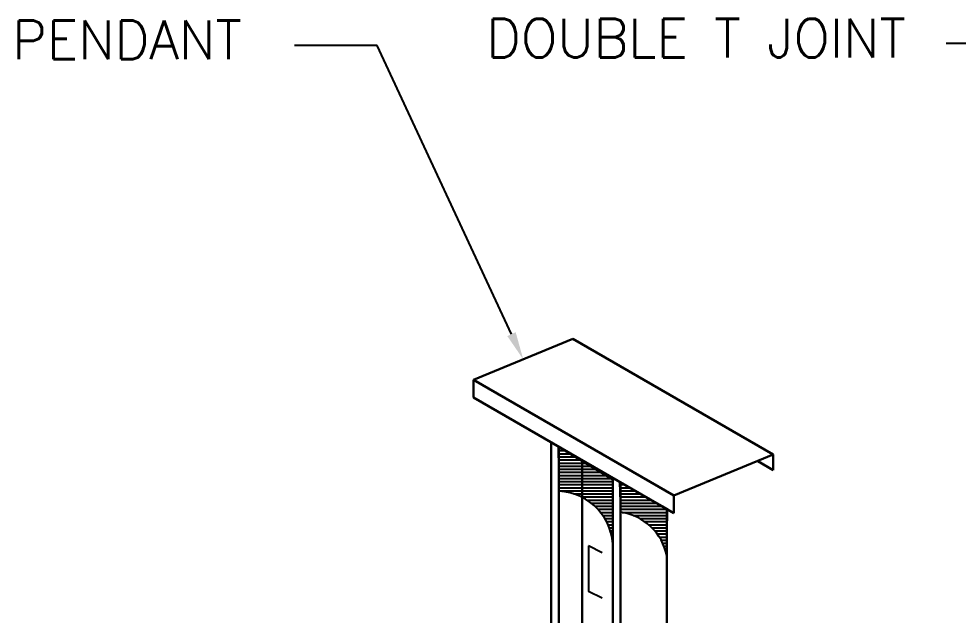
# Model space of a CAD drawing. Extents: x -508 to 92, y -98 to -31.
# Drawn here: x -93.607 to -89.768, y -64.718 to -62.283 of the extents above; entities that cross this region are included whole.
import ezdxf
from ezdxf.enums import TextEntityAlignment as Align

# ---------------------------------------------------------------- set-up
doc = ezdxf.new("R2010")
doc.units = 0
doc.header["$MEASUREMENT"] = 0
doc.layers.get('0').update_dxf_attribs({"linetype": 'CONTINUOUS', "lineweight": 30})
doc.layers.add('CONSTRUCTION', color=3, linetype='CONTINUOUS')
doc.styles.add('S', font='ROMANS')

# ---------------------------------------------------------------- blocks, each defined once
blk = doc.blocks.new('*X22')
at = {"color": 0}
for p, q in [((61.0496, 22.88), (61.056, 22.88)), ((61.0499, 22.86), (61.0891, 22.86)), ((61.0502, 22.84), (61.1222, 22.84)), ((61.0505, 22.82), (61.1553, 22.82)), ((61.0508, 22.8), (61.1884, 22.8)), ((61.0511, 22.78), (61.2216, 22.78)), ((61.0514, 22.76), (61.2547, 22.76)), ((61.0517, 22.74), (61.2878, 22.74)), ((61.0521, 22.72), (61.3209, 22.72)), ((61.0524, 22.7), (61.354, 22.7)), ((61.0527, 22.68), (61.3871, 22.68)), ((61.053, 22.66), (61.4032, 22.66)), ((61.0533, 22.64), (61.4032, 22.64)), ((61.0536, 22.62), (61.4033, 22.62)), ((61.0539, 22.6), (61.4033, 22.6)), ((61.1513, 22.58), (61.4034, 22.58)), ((61.2, 22.56), (61.4034, 22.56)), ((61.2352, 22.54), (61.4034, 22.54)), ((61.2633, 22.52), (61.4035, 22.52)), ((61.2867, 22.5), (61.4035, 22.5)), ((61.3066, 22.48), (61.4035, 22.48)), ((61.3238, 22.46), (61.4036, 22.46)), ((61.3387, 22.44), (61.4036, 22.44)), ((61.3516, 22.42), (61.4036, 22.42)), ((61.3627, 22.4), (61.4037, 22.4)), ((61.3724, 22.38), (61.4037, 22.38)), ((61.3806, 22.36), (61.4037, 22.36)), ((61.3874, 22.34), (61.4038, 22.34)), ((61.393, 22.32), (61.4038, 22.32)), ((61.3975, 22.3), (61.4038, 22.3)), ((61.4007, 22.28), (61.4039, 22.28)), ((61.4029, 22.26), (61.4039, 22.26))]:
    blk.add_line(p, q, dxfattribs=at)
blk = doc.blocks.new('*X21')
at = {"color": 0}
for p, q in [((61.4476, 22.64), (61.476, 22.64)), ((61.4483, 22.62), (61.5113, 22.62)), ((61.449, 22.6), (61.5467, 22.6)), ((61.4497, 22.58), (61.582, 22.58)), ((61.4504, 22.56), (61.6174, 22.56)), ((61.4512, 22.54), (61.6527, 22.54)), ((61.4519, 22.52), (61.688, 22.52)), ((61.4526, 22.5), (61.7234, 22.5)), ((61.4533, 22.48), (61.7568, 22.48)), ((61.4641, 22.46), (61.7566, 22.46)), ((61.5354, 22.44), (61.7565, 22.44)), ((61.5776, 22.42), (61.7563, 22.42)), ((61.6094, 22.4), (61.7561, 22.4)), ((61.6352, 22.38), (61.7559, 22.38)), ((61.6568, 22.36), (61.7557, 22.36)), ((61.6752, 22.34), (61.7555, 22.34)), ((61.6911, 22.32), (61.7553, 22.32)), ((61.7048, 22.3), (61.7551, 22.3)), ((61.7166, 22.28), (61.7549, 22.28)), ((61.7268, 22.26), (61.7547, 22.26)), ((61.7354, 22.24), (61.7545, 22.24)), ((61.7427, 22.22), (61.7543, 22.22)), ((61.7486, 22.2), (61.7541, 22.2)), ((61.7533, 22.18), (61.754, 22.18))]:
    blk.add_line(p, q, dxfattribs=at)

msp = doc.modelspace()

# ---------------------------------------------------------------- linework, layer by layer
for p, q in [((-91.7489, -63.757, -25.4489), (-91.3422, -63.5899, -25.4489)), ((-91.3422, -63.5899, -25.4489), (-90.5235, -64.0626, -25.4489)), ((-91.7489, -63.757, -25.4489), (-90.9302, -64.2296, -25.4489)), ((-91.7489, -63.757, -25.4489), (-91.7489, -63.8297, -25.4489)), ((-91.7489, -63.8297, -25.4489), (-90.9302, -64.3024, -25.4489)), ((-91.4309, -66.2967, -26.7093), (-91.4309, -64.0133, -26.7093)), ((-91.3994, -66.2805, -26.7093), (-91.3994, -64.0315, -26.7093)), ((-90.9302, -64.2296, -25.4489), (-90.5235, -64.0626, -25.4489)), ((-90.5235, -64.0626, -25.4489), (-90.5235, -64.1256, -25.4489)), ((-91.3049, -66.2319, -26.7093), (-91.3049, -64.086, -26.7093)), ((-90.5874, -64.0887, -25.4489), (-90.5235, -64.1256, -25.4489)), ((-91.1789, -66.1671, -26.7093), (-91.1789, -64.1588, -26.7093)), ((-91.1474, -66.1509, -26.7093), (-91.1474, -64.177, -26.7093)), ((-90.9302, -64.2296, -25.4489), (-90.9302, -64.3024, -25.4489)), ((-90.9583, -66.0536, -26.7093), (-90.9583, -64.2862, -26.7093))]:
    msp.add_line(p, q)
at = {"layer": 'CONSTRUCTION'}
for p, q in [((-89.5377, -62.3837, 0.5349), (-89.8165, -62.3837, 0.5349)), ((-92.1429, -62.3911, 0.5349), (-92.4797, -62.3911, 0.5349)), ((-91.5934, -63.5706, 0.5349), (-92.1429, -62.3911, 0.5349)), ((-91.4022, -64.0314, 0.5349), (-91.3994, -64.2116, -26.7093)), ((-91.1793, -64.1661, 0.5349), (-91.4022, -64.0314, 0.5349)), ((-91.1789, -64.4364, -26.7093), (-91.1793, -64.1661, 0.5349)), ((-91.1517, -64.1748, 0.5349), (-91.1474, -64.2976, -26.7093)), ((-90.9565, -64.2853, 0.5349), (-91.1517, -64.1748, 0.5349)), ((-90.9583, -64.4769, -26.7093), (-90.9565, -64.2853, 0.5349)), ((-91.2791, -64.4353, 0.5349), (-91.2791, -64.6212, 0.5349)), ((-91.2229, -64.4634, 0.5349), (-91.2791, -64.4353, 0.5349)), ((-91.2229, -64.6493, 0.5349), (-91.2791, -64.6212, 0.5349))]:
    msp.add_line(p, q, dxfattribs=at)
for centre, radius, start, end in [((-91.4106, -64.4432, -26.7093), 0.2318, 358.3346, 87.2359), ((-91.1788, -64.5201, -26.7093), 0.2247, 11.0734, 81.9455)]:
    msp.add_arc(centre, radius, start, end, dxfattribs=at)
msp.add_solid([(-91.5763, -63.5626, 0.5349), (-91.6105, -63.5786, 0.5349), (-91.5455, -63.6735, 0.5349)], dxfattribs=at)

# ---------------------------------------------------------------- block references
at = {"layer": 'CONSTRUCTION', "xscale": 0.6301902334953979, "yscale": 0.6301903068592658, "zscale": 0.6301902769268569}
for name in ['*X22', '*X21']:
    msp.add_blockref(name, (-129.875, -78.4526, 0.5349), dxfattribs=at)

# ---------------------------------------------------------------- texts
at = {"layer": 'CONSTRUCTION', "style": 'S', "width": 1}
for s, height, p in [('PENDANT', 0.15755, (-93.1647, -62.3689, 0.5349)), ('DOUBLE T JOINT', 0.157548, (-90.8391, -62.3615, 0.5349))]:
    msp.add_text(s, height=height, dxfattribs=at).set_placement(p, align=Align.MIDDLE_CENTER)

doc.saveas('drawing.dxf')
